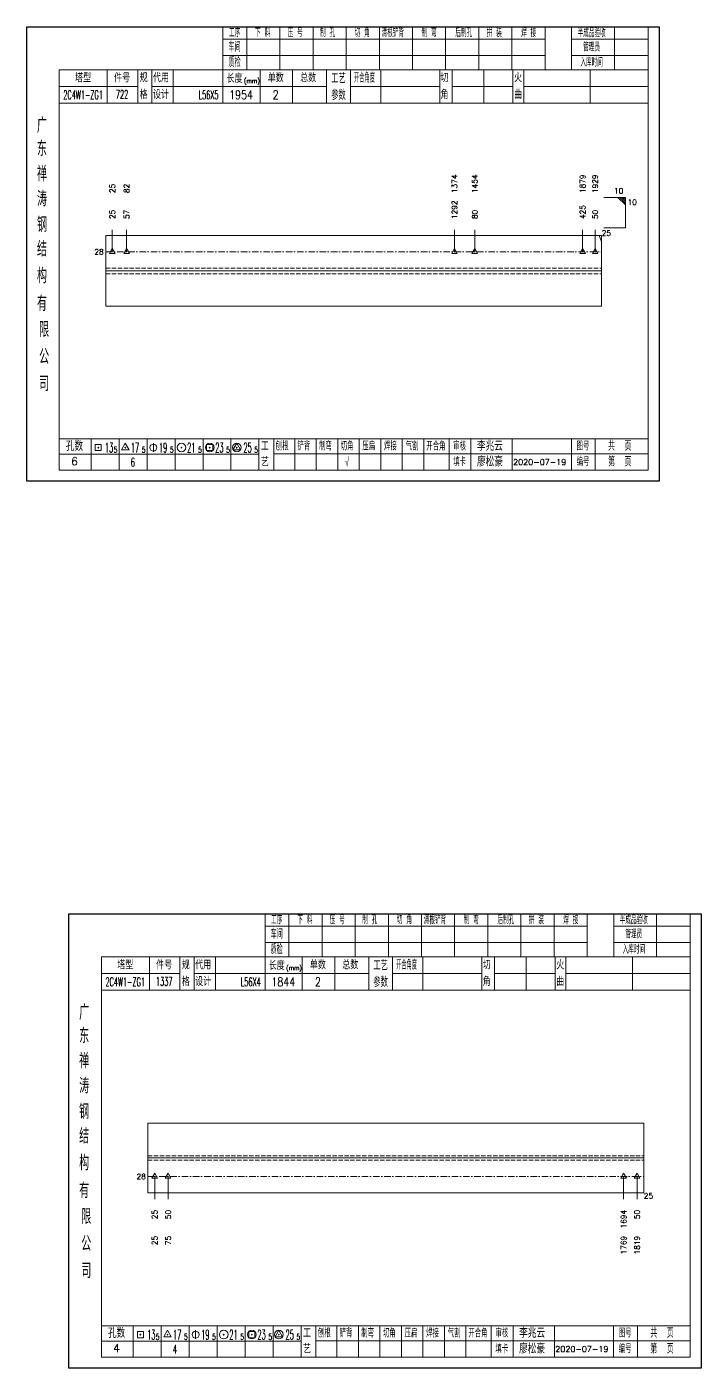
# Model space of a CAD drawing. Extents: x 154981 to 165753, y -86801 to -82885.
# Drawn here: x 162321 to 162632, y -83537 to -82917 of the extents above; entities that cross this region are included whole.
import ezdxf
from ezdxf.enums import TextEntityAlignment as Align

# ---------------------------------------------------------------- set-up
doc = ezdxf.new("R2010")
doc.units = 0
doc.header["$MEASUREMENT"] = 0
doc.linetypes.add('一点画线', pattern=[5.2, 3, -1, 0.2, -1])
doc.linetypes.add('虚线', pattern=[2.75, 2, -0.75])
doc.layers.get('0').update_dxf_attribs({"linetype": 'CONTINUOUS', "lineweight": 25})
for name, color, linetype, lineweight in [('1', 7, 'CONTINUOUS', 25), ('4', 7, 'CONTINUOUS', 25), ('5', 7, 'CONTINUOUS', 25)]:
    doc.layers.add(name, color=color, linetype=linetype, lineweight=lineweight)
doc.styles.get("Standard").update_dxf_attribs({"font": 'simplex.shx', "width": 0.7, "height": 3, "bigfont": 'gbhzfs.shx'})

# ---------------------------------------------------------------- blocks, each defined once
blk = doc.blocks.new('孔17.5')
at = {"layer": '5', "color": 7, "linetype": 'Continuous', "lineweight": 13}
for p, q in [((0, 1), (-0.866, -0.5)), ((-0.1, -0.1), (0.1, 0.1)), ((0.1, -0.1), (-0.1, 0.1)), ((0.866, -0.5), (0, 1)), ((-0.866, -0.5), (0.866, -0.5))]:
    blk.add_line(p, q, dxfattribs=at)
blk = doc.blocks.new('CTJGK')
at = {"color": 6, "linetype": 'Continuous'}
for p, q in [((0, 209.97), (292.13, 209.97)), ((0, 0), (0, 209.97)), ((292.13, 209.97), (292.13, 0)), ((292.13, 0), (0, 0))]:
    blk.add_line(p, q, dxfattribs=at)

msp = doc.modelspace()

# ---------------------------------------------------------------- linework, layer by layer
at = {"color": 7, "linetype": 'Continuous', "lineweight": 13}
for p, q in [((162597.21666, -82995.52383), (162587.21666, -82995.52383)), ((162593.71666, -82995.52383), (162597.21666, -82999.02383)), ((162594.59166, -82995.52383), (162597.21666, -82998.14883)), ((162595.46666, -82995.52383), (162597.21666, -82997.27383)), ((162596.34166, -82995.52383), (162597.21666, -82996.39883)), ((162597.21666, -83009.52383), (162597.21666, -82995.52383)), ((162597.21666, -83009.52383), (162587.21666, -83009.52383)), ((162360.08666, -83020.68455), (162360.08666, -83010.52383)), ((162366.70215, -83020.68455), (162366.70215, -83010.52383)), ((162518.20469, -83020.68455), (162518.20469, -83010.52383)), ((162527.58565, -83020.68455), (162527.58565, -83010.52383)), ((162577.42201, -83020.68455), (162577.42201, -83010.52383)), ((162583.21666, -83020.68455), (162583.21666, -83010.52383)), ((162586.21666, -83016.10228), (162585.04404, -83013.18455)), ((162379.67309, -83448.06526), (162379.67309, -83458.49383)), ((162385.88594, -83448.06526), (162385.88594, -83458.49383)), ((162596.37739, -83448.06526), (162596.37739, -83458.49383)), ((162602.59024, -83448.06526), (162602.59024, -83458.49383))]:
    msp.add_line(p, q, dxfattribs=at)
at = {"color": 7, "linetype": 'Continuous', "lineweight": 18}
for p, q in [((162357.08666, -83013.18455), (162357.08666, -83045.86312)), ((162357.08666, -83013.18455), (162586.21666, -83013.18455)), ((162586.21666, -83013.18455), (162586.21666, -83045.86312)), ((162357.08666, -83029.52383), (162586.21666, -83029.52383)), ((162376.56666, -83423.4224), (162376.56666, -83455.56526)), ((162376.56666, -83423.4224), (162605.69666, -83423.4224)), ((162605.69666, -83423.4224), (162605.69666, -83455.56526)), ((162376.56666, -83439.49383), (162605.69666, -83439.49383))]:
    msp.add_line(p, q, dxfattribs=at)
at = {"color": 1, "linetype": '一点画线', "lineweight": 13}
for p, q in [((162357.08666, -83020.68455), (162586.21666, -83020.68455)), ((162376.56666, -83448.06526), (162605.69666, -83448.06526))]:
    msp.add_line(p, q, dxfattribs=at)
at = {"color": 6, "linetype": '虚线', "lineweight": 18}
for p, q in [((162357.08666, -83028.18455), (162586.21666, -83028.18455)), ((162357.08666, -83030.86312), (162586.21666, -83030.86312)), ((162376.56666, -83438.4224), (162605.69666, -83438.4224)), ((162376.56666, -83440.56526), (162605.69666, -83440.56526))]:
    msp.add_line(p, q, dxfattribs=at)
at = {"layer": '1', "color": 7, "linetype": 'Continuous', "lineweight": 18}
for p, q in [((162357.08666, -83045.86312), (162586.21666, -83045.86312)), ((162376.56666, -83455.56526), (162605.69666, -83455.56526))]:
    msp.add_line(p, q, dxfattribs=at)
at = {"layer": '4', "color": 1, "linetype": 'Continuous', "lineweight": 18}
for p, q in [((162320.58666, -82916.69733), (162320.58666, -83126.66733)), ((162612.71666, -82916.69733), (162320.58666, -82916.69733)), ((162411.21666, -82916.69733), (162411.21666, -82936.53733)), ((162422.24666, -82916.69733), (162422.24666, -82936.55733)), ((162437.55666, -82916.69733), (162437.55666, -82936.55733)), ((162452.87666, -82916.69733), (162452.87666, -82936.55733)), ((162468.18666, -82916.69733), (162468.18666, -82936.55733)), ((162483.49666, -82916.69733), (162483.49666, -82936.55733)), ((162498.80666, -82916.69733), (162498.80666, -82936.55733)), ((162514.12666, -82916.69733), (162514.12666, -82936.55733)), ((162529.43666, -82916.69733), (162529.43666, -82936.55733)), ((162544.74666, -82916.69733), (162544.74666, -82936.55733)), ((162560.05666, -82916.69733), (162560.05666, -82936.53733)), ((162560.05666, -82916.69733), (162560.05666, -82936.55733)), ((162572.33666, -82916.69733), (162572.33666, -82936.55733)), ((162592.08666, -82916.69733), (162592.08666, -82936.55733)), ((162607.66666, -82916.69733), (162607.66666, -82936.55733)), ((162612.71666, -82946.49733), (162612.71666, -82916.69733)), ((162560.05666, -82922.42733), (162411.21666, -82922.42733)), ((162607.66666, -82922.42733), (162572.33666, -82922.42733)), ((162560.05666, -82929.90733), (162411.21666, -82929.90733)), ((162607.66666, -82929.90733), (162572.33666, -82929.90733)), ((162335.59666, -82936.55733), (162335.59666, -83121.61733)), ((162607.66666, -82936.55733), (162335.59666, -82936.55733)), ((162357.71666, -82936.54733), (162357.71666, -82951.96733)), ((162371.86666, -82951.96733), (162371.86666, -82936.55733)), ((162378.36666, -82951.96733), (162378.36666, -82936.55733)), ((162388.23666, -82936.55733), (162388.23666, -82951.96733)), ((162411.21666, -82936.53733), (162411.21666, -82951.96733)), ((162428.33666, -82936.55733), (162428.33666, -82951.96733)), ((162443.38666, -82936.55733), (162443.38666, -82951.96733)), ((162459.08666, -82936.55733), (162459.08666, -82951.96733)), ((162470.14666, -82936.55733), (162470.14666, -82951.96733)), ((162484.09666, -82936.55733), (162484.09666, -82951.96733)), ((162511.39666, -82936.55733), (162511.39666, -82951.96733)), ((162517.15666, -82936.55733), (162517.15666, -82951.96733)), ((162531.77666, -82936.55733), (162531.77666, -82951.96733)), ((162545.23666, -82936.55733), (162545.23666, -82951.96733)), ((162550.22666, -82936.55733), (162550.22666, -82951.96733)), ((162580.96666, -82936.55733), (162580.96666, -82951.96733)), ((162607.66666, -83121.61733), (162607.66666, -82936.55733)), ((162371.86666, -82944.31733), (162335.59666, -82944.31733)), ((162459.08666, -82944.26733), (162378.36666, -82944.26733)), ((162470.14666, -82944.26733), (162511.39666, -82944.26733)), ((162517.15666, -82944.26733), (162545.23666, -82944.26733)), ((162550.22666, -82944.26733), (162607.84666, -82944.26733)), ((162612.71666, -83126.66733), (162612.71666, -82946.49733)), ((162607.84666, -82951.96733), (162335.59666, -82951.96733)), ((162335.59666, -83107.08733), (162607.66666, -83107.08733)), ((162350.28666, -83107.08733), (162350.28666, -83121.61733)), ((162363.21666, -83121.61733), (162363.21666, -83107.08733)), ((162376.14666, -83107.08733), (162376.14666, -83121.61733)), ((162389.06666, -83121.61733), (162389.06666, -83107.08733)), ((162401.99666, -83107.08733), (162401.99666, -83121.61733)), ((162414.92666, -83121.61733), (162414.92666, -83107.08733)), ((162427.84666, -83121.61733), (162427.84666, -83107.08733)), ((162434.71666, -83121.61733), (162434.71666, -83107.08733)), ((162444.37666, -83121.61733), (162444.37666, -83107.08733)), ((162454.31666, -83121.61733), (162454.31666, -83107.08733)), ((162464.25666, -83121.61733), (162464.25666, -83107.08733)), ((162474.20666, -83121.61733), (162474.20666, -83107.08733)), ((162484.14666, -83121.61733), (162484.14666, -83107.08733)), ((162494.08666, -83121.61733), (162494.08666, -83107.08733)), ((162504.03666, -83121.61733), (162504.03666, -83107.08733)), ((162515.67666, -83121.61733), (162515.67666, -83107.08733)), ((162525.82666, -83121.61733), (162525.82666, -83107.08733)), ((162544.88666, -83121.61733), (162544.88666, -83107.08733)), ((162572.26666, -83121.61733), (162572.26666, -83107.08733)), ((162583.22666, -83121.61733), (162583.22666, -83107.08733)), ((162427.84666, -83114.21733), (162335.59666, -83114.21733)), ((162434.67666, -83114.05733), (162607.66666, -83114.05733)), ((162320.58666, -83126.66733), (162612.71666, -83126.66733)), ((162335.59666, -83121.61733), (162607.66666, -83121.61733)), ((162340.06666, -83326.66733), (162340.06666, -83536.63733)), ((162632.19666, -83326.66733), (162340.06666, -83326.66733)), ((162430.69666, -83326.66733), (162430.69666, -83346.50733)), ((162441.72666, -83326.66733), (162441.72666, -83346.52733)), ((162457.03666, -83326.66733), (162457.03666, -83346.52733)), ((162472.35666, -83326.66733), (162472.35666, -83346.52733)), ((162487.66666, -83326.66733), (162487.66666, -83346.52733)), ((162502.97666, -83326.66733), (162502.97666, -83346.52733)), ((162518.28666, -83326.66733), (162518.28666, -83346.52733)), ((162533.60666, -83326.66733), (162533.60666, -83346.52733)), ((162548.91666, -83326.66733), (162548.91666, -83346.52733)), ((162564.22666, -83326.66733), (162564.22666, -83346.52733)), ((162579.53666, -83326.66733), (162579.53666, -83346.50733)), ((162579.53666, -83326.66733), (162579.53666, -83346.52733)), ((162591.81666, -83326.66733), (162591.81666, -83346.52733)), ((162611.56666, -83326.66733), (162611.56666, -83346.52733)), ((162627.14666, -83326.66733), (162627.14666, -83346.52733)), ((162632.19666, -83356.46733), (162632.19666, -83326.66733)), ((162579.53666, -83332.39733), (162430.69666, -83332.39733)), ((162627.14666, -83332.39733), (162591.81666, -83332.39733)), ((162579.53666, -83339.87733), (162430.69666, -83339.87733)), ((162627.14666, -83339.87733), (162591.81666, -83339.87733)), ((162355.07666, -83346.52733), (162355.07666, -83531.58733)), ((162627.14666, -83346.52733), (162355.07666, -83346.52733)), ((162377.19666, -83346.51733), (162377.19666, -83361.93733)), ((162391.34666, -83361.93733), (162391.34666, -83346.52733)), ((162397.84666, -83361.93733), (162397.84666, -83346.52733)), ((162407.71666, -83346.52733), (162407.71666, -83361.93733)), ((162430.69666, -83346.50733), (162430.69666, -83361.93733)), ((162447.81666, -83346.52733), (162447.81666, -83361.93733)), ((162462.86666, -83346.52733), (162462.86666, -83361.93733)), ((162478.56666, -83346.52733), (162478.56666, -83361.93733)), ((162489.62666, -83346.52733), (162489.62666, -83361.93733)), ((162503.57666, -83346.52733), (162503.57666, -83361.93733)), ((162530.87666, -83346.52733), (162530.87666, -83361.93733)), ((162536.63666, -83346.52733), (162536.63666, -83361.93733)), ((162551.25666, -83346.52733), (162551.25666, -83361.93733)), ((162564.71666, -83346.52733), (162564.71666, -83361.93733)), ((162569.70666, -83346.52733), (162569.70666, -83361.93733)), ((162600.44666, -83346.52733), (162600.44666, -83361.93733)), ((162627.14666, -83531.58733), (162627.14666, -83346.52733)), ((162391.34666, -83354.28733), (162355.07666, -83354.28733)), ((162478.56666, -83354.23733), (162397.84666, -83354.23733)), ((162489.62666, -83354.23733), (162530.87666, -83354.23733)), ((162536.63666, -83354.23733), (162564.71666, -83354.23733)), ((162569.70666, -83354.23733), (162627.32666, -83354.23733)), ((162632.19666, -83536.63733), (162632.19666, -83356.46733)), ((162627.32666, -83361.93733), (162355.07666, -83361.93733)), ((162355.07666, -83517.05733), (162627.14666, -83517.05733)), ((162369.76666, -83517.05733), (162369.76666, -83531.58733)), ((162382.69666, -83531.58733), (162382.69666, -83517.05733)), ((162395.62666, -83517.05733), (162395.62666, -83531.58733)), ((162408.54666, -83531.58733), (162408.54666, -83517.05733)), ((162421.47666, -83517.05733), (162421.47666, -83531.58733)), ((162434.40666, -83531.58733), (162434.40666, -83517.05733)), ((162447.32666, -83531.58733), (162447.32666, -83517.05733)), ((162454.19666, -83531.58733), (162454.19666, -83517.05733)), ((162463.85666, -83531.58733), (162463.85666, -83517.05733)), ((162473.79666, -83531.58733), (162473.79666, -83517.05733)), ((162483.73666, -83531.58733), (162483.73666, -83517.05733)), ((162493.68666, -83531.58733), (162493.68666, -83517.05733)), ((162503.62666, -83531.58733), (162503.62666, -83517.05733)), ((162513.56666, -83531.58733), (162513.56666, -83517.05733)), ((162523.51666, -83531.58733), (162523.51666, -83517.05733)), ((162535.15666, -83531.58733), (162535.15666, -83517.05733)), ((162545.30666, -83531.58733), (162545.30666, -83517.05733)), ((162564.36666, -83531.58733), (162564.36666, -83517.05733)), ((162591.74666, -83531.58733), (162591.74666, -83517.05733)), ((162602.70666, -83531.58733), (162602.70666, -83517.05733)), ((162447.32666, -83524.18733), (162355.07666, -83524.18733)), ((162454.15666, -83524.02733), (162627.14666, -83524.02733)), ((162340.06666, -83536.63733), (162632.19666, -83536.63733)), ((162355.07666, -83531.58733), (162627.14666, -83531.58733))]:
    msp.add_line(p, q, dxfattribs=at)
at = {"layer": '4', "color": 7, "linetype": 'Continuous', "lineweight": 13}
for p, q in [((162352.17266, -83112.58133), (162352.17266, -83109.75333)), ((162352.17266, -83109.75333), (162355.00066, -83109.75333)), ((162355.00066, -83112.58133), (162352.17266, -83112.58133)), ((162353.38666, -83111.36733), (162353.78666, -83110.96733)), ((162353.78666, -83111.36733), (162353.38666, -83110.96733)), ((162355.00066, -83109.75333), (162355.00066, -83112.58133)), ((162366.08666, -83109.16733), (162364.35466, -83112.16733)), ((162364.35466, -83112.16733), (162367.81866, -83112.16733)), ((162365.88666, -83111.36733), (162366.28666, -83110.96733)), ((162366.28666, -83111.36733), (162365.88666, -83110.96733)), ((162367.81866, -83112.16733), (162366.08666, -83109.16733)), ((162379.08666, -83109.16733), (162379.08666, -83113.16733)), ((162391.88666, -83111.36733), (162392.28666, -83110.96733)), ((162392.28666, -83111.36733), (162391.88666, -83110.96733)), ((162403.67266, -83112.58133), (162403.67266, -83109.75333)), ((162403.67266, -83109.75333), (162406.50066, -83109.75333)), ((162406.50066, -83112.58133), (162403.67266, -83112.58133)), ((162404.88666, -83111.36733), (162405.28666, -83110.96733)), ((162405.28666, -83111.36733), (162404.88666, -83110.96733)), ((162406.50066, -83109.75333), (162406.50066, -83112.58133)), ((162417.58666, -83109.16733), (162415.85466, -83112.16733)), ((162415.85466, -83112.16733), (162419.31866, -83112.16733)), ((162417.38666, -83111.36733), (162417.78666, -83110.96733)), ((162417.78666, -83111.36733), (162417.38666, -83110.96733)), ((162419.31866, -83112.16733), (162417.58666, -83109.16733)), ((162371.65266, -83522.55133), (162371.65266, -83519.72333)), ((162371.65266, -83519.72333), (162374.48066, -83519.72333)), ((162374.48066, -83522.55133), (162371.65266, -83522.55133)), ((162372.86666, -83521.33733), (162373.26666, -83520.93733)), ((162373.26666, -83521.33733), (162372.86666, -83520.93733)), ((162374.48066, -83519.72333), (162374.48066, -83522.55133)), ((162385.56666, -83519.13733), (162383.83466, -83522.13733)), ((162383.83466, -83522.13733), (162387.29866, -83522.13733)), ((162385.36666, -83521.33733), (162385.76666, -83520.93733)), ((162385.76666, -83521.33733), (162385.36666, -83520.93733)), ((162387.29866, -83522.13733), (162385.56666, -83519.13733)), ((162398.56666, -83519.13733), (162398.56666, -83523.13733)), ((162411.36666, -83521.33733), (162411.76666, -83520.93733)), ((162411.76666, -83521.33733), (162411.36666, -83520.93733)), ((162423.15266, -83522.55133), (162423.15266, -83519.72333)), ((162423.15266, -83519.72333), (162425.98066, -83519.72333)), ((162425.98066, -83522.55133), (162423.15266, -83522.55133)), ((162424.36666, -83521.33733), (162424.76666, -83520.93733)), ((162424.76666, -83521.33733), (162424.36666, -83520.93733)), ((162425.98066, -83519.72333), (162425.98066, -83522.55133)), ((162437.06666, -83519.13733), (162435.33466, -83522.13733)), ((162435.33466, -83522.13733), (162438.79866, -83522.13733)), ((162436.86666, -83521.33733), (162437.26666, -83520.93733)), ((162437.26666, -83521.33733), (162436.86666, -83520.93733)), ((162438.79866, -83522.13733), (162437.06666, -83519.13733))]:
    msp.add_line(p, q, dxfattribs=at)
for centre, radius in [((162379.08666, -83111.16733), 1.6), ((162392.08666, -83111.16733), 2), ((162405.08666, -83111.16733), 2), ((162417.58666, -83111.16733), 2), ((162398.56666, -83521.13733), 1.6), ((162411.56666, -83521.13733), 2), ((162424.56666, -83521.13733), 2), ((162437.06666, -83521.13733), 2)]:
    msp.add_circle(centre, radius, dxfattribs=at)

# ---------------------------------------------------------------- block references
at = {"color": 0, "linetype": 'Continuous'}
for p in [(162320.58666, -83126.66733), (162340.06666, -83536.63733)]:
    msp.add_blockref('CTJGK', p, dxfattribs=at)
at = {"color": 4, "linetype": 'Continuous', "lineweight": 9, "xscale": 1.5, "yscale": 1.5, "zscale": 1.5}
for p in [(162360.08666, -83020.68455), (162366.70215, -83020.68455), (162518.20469, -83020.68455), (162527.58565, -83020.68455), (162577.42201, -83020.68455), (162583.21666, -83020.68455)]:
    msp.add_blockref('孔17.5', p, dxfattribs=at)
at = {"layer": '1', "color": 4, "linetype": 'Continuous', "lineweight": 9, "xscale": 1.5, "yscale": 1.5, "zscale": 1.5}
for p in [(162379.67309, -83448.06526), (162385.88594, -83448.06526), (162596.37739, -83448.06526), (162602.59024, -83448.06526)]:
    msp.add_blockref('孔17.5', p, dxfattribs=at)

# ---------------------------------------------------------------- texts
at = {"color": 7, "linetype": 'Continuous', "lineweight": 13}
for s, p in [('1374', (162518.20469, -82993.52383)), ('1454', (162527.58565, -82993.52383)), ('25', (162360.08666, -82993.52383)), ('82', (162366.70215, -82993.52383)), ('1879', (162577.42201, -82993.52383)), ('1929', (162583.21666, -82993.52383))]:
    msp.add_text(s, height=2.5, rotation=90, dxfattribs=at).set_placement(p, align=Align.MIDDLE_LEFT)
msp.add_text('10', height=2.5, dxfattribs=at).set_placement((162596.21666, -82994.52383), align=Align.BOTTOM_RIGHT)
at = {"color": 4, "linetype": 'Continuous', "lineweight": 9}
for s, p in [('1292', (162518.20469, -83005.52383)), ('25', (162360.08666, -83005.52383)), ('57', (162366.70215, -83005.52383)), ('80', (162527.58565, -83005.52383)), ('425', (162577.42201, -83005.52383)), ('50', (162583.21666, -83005.52383))]:
    msp.add_text(s, height=2.5, rotation=90, dxfattribs=at).set_placement(p, align=Align.MIDDLE_LEFT)
at = {"color": 7, "linetype": 'Continuous', "lineweight": 13}
msp.add_text('10', height=2.5, dxfattribs=at).set_placement((162598.21666, -82996.52383), align=Align.TOP_LEFT)
msp.add_text('25', height=2.5, dxfattribs=at).set_placement((162586.21666, -83012.02383), align=Align.MIDDLE_LEFT)
for p in [(162356.08666, -83020.68455), (162375.56666, -83448.06526)]:
    msp.add_text('28', height=2.5, dxfattribs=at).set_placement(p, align=Align.MIDDLE_RIGHT)
at = {"layer": '1', "color": 7, "linetype": 'Continuous', "lineweight": 13}
msp.add_text('25', height=2.5, dxfattribs=at).set_placement((162605.69666, -83456.99383), align=Align.MIDDLE_LEFT)
at = {"layer": '1', "color": 4, "linetype": 'Continuous', "lineweight": 9}
for s, p in [('25', (162379.67309, -83463.49383)), ('50', (162385.88594, -83463.49383)), ('1694', (162596.37739, -83463.49383)), ('50', (162602.59024, -83463.49383))]:
    msp.add_text(s, height=2.5, rotation=90, dxfattribs=at).set_placement(p, align=Align.MIDDLE_RIGHT)
at = {"layer": '1', "color": 7, "linetype": 'Continuous', "lineweight": 13}
for s, p in [('25', (162379.67309, -83475.49383)), ('75', (162385.88594, -83475.49383)), ('1769', (162596.37739, -83475.49383)), ('1819', (162602.59024, -83475.49383))]:
    msp.add_text(s, height=2.5, rotation=90, dxfattribs=at).set_placement(p, align=Align.MIDDLE_RIGHT)
at = {"layer": '4', "color": 1, "linetype": 'Continuous', "lineweight": 25}
for s, height, width, p in [('工序', 3.7, 0.7, (162416.58666, -82919.56733)), ('下 料', 3.7, 0.7, (162429.58666, -82919.56733)), ('压 号', 3.7, 0.7, (162444.58666, -82919.56733)), ('制 孔', 3.7, 0.7, (162459.58666, -82919.56733)), ('切 角', 3.7, 0.7, (162475.58666, -82919.56733)), ('清根铲背 ', 3.7, 0.7, (162490.58666, -82919.56733)), (' 制 弯', 3.7, 0.7, (162505.58666, -82919.56733)), (' 后制孔', 3.7, 0.7, (162521.58666, -82919.56733)), ('拼 装', 3.7, 0.7, (162536.58666, -82919.56733)), (' 焊 接', 3.7, 0.7, (162551.58666, -82919.56733)), ('半成品验收', 3.7, 0.7, (162581.58666, -82919.56733)), ('车间', 4, 0.7, (162416.58666, -82926.16733)), ('管理员', 3.7, 0.7, (162581.58666, -82926.16733)), ('质检', 4, 0.7, (162416.58666, -82933.22733)), ('入库时间', 3.7, 0.7, (162581.58666, -82933.22733)), ('(mm)', 2.24, 0.7, (162424.58666, -82941.66733)), ('工艺', 4.8, 0.7, (162464.58666, -82940.40733)), ('开合角度', 4, 0.6, (162476.58666, -82940.40733)), ('2C4W1-ZG1', 4, 0.5, (162346.58666, -82948.14733)), ('722', 4, 0.5, (162364.58666, -82947.89733)), ('L56X5', 4, 0.5, (162404.58666, -82948.16733)), ('1954', 4, 0.8, (162419.58666, -82948.11733)), ('2', 4, 0.8, (162435.58666, -82948.11733)), ('参数', 4.8, 0.7, (162464.58666, -82948.11733)), ('广', 6.96, 0.7, (162327.58666, -82962.19733)), ('东', 6.96, 0.7, (162327.58666, -82972.98733)), ('禅', 6.96, 0.7, (162327.58666, -82984.57733)), ('涛', 6.96, 0.7, (162327.58666, -82996.17733)), ('钢', 6.96, 0.7, (162327.58666, -83008.06733)), ('结', 6.96, 0.7, (162327.58666, -83019.37733)), ('构', 6.96, 0.7, (162327.58666, -83031.75733)), ('有', 6.96, 0.7, (162327.58666, -83044.56733)), ('限', 6.96, 0.7, (162328.58666, -83056.56733)), ('公', 6.96, 0.7, (162328.58666, -83069.10733)), ('司', 6.96, 0.7, (162328.58666, -83081.58733)), ('13', 4.47, 0.5, (162358.58666, -83111.16733)), ('17', 4.47, 0.5, (162370.58666, -83111.16733)), ('19', 4.47, 0.5, (162383.58666, -83111.16733)), ('21', 4.47, 0.5, (162396.58666, -83111.16733)), ('23', 4.47, 0.5, (162409.58666, -83111.16733)), ('25', 4.47, 0.5, (162422.58666, -83111.16733)), ('刨根', 3.7, 0.8, (162438.58666, -83110.56733)), ('铲背', 3.7, 0.8, (162448.58666, -83110.56733)), ('制弯', 3.7, 0.8, (162458.58666, -83110.56733)), ('切角', 3.7, 0.8, (162468.58666, -83110.56733)), ('压扁', 3.7, 0.8, (162478.58666, -83110.56733)), ('焊接', 3.7, 0.8, (162488.58666, -83110.56733)), ('气割', 3.7, 0.8, (162498.58666, -83110.56733)), ('开合角', 3.7, 0.8, (162509.58666, -83110.56733)), ('审核', 3.7, 0.8, (162520.58666, -83110.56733)), ('图号', 3.7, 0.8, (162577.58666, -83110.56733)), ('共  页', 4, 0.8, (162594.58666, -83110.56733)), ('5', 2.68, 0.6, (162361.58666, -83112.16733)), ('5', 2.68, 0.6, (162374.58666, -83112.16733)), ('5', 2.68, 0.6, (162387.58666, -83112.16733)), ('5', 2.68, 0.6, (162400.58666, -83112.16733)), ('5', 2.68, 0.6, (162413.58666, -83112.16733)), ('5', 2.68, 0.6, (162426.58666, -83112.16733)), ('√', 4, 0.6, (162468.58666, -83117.83733)), ('6', 4, 0.5, (162369.58666, -83117.91733)), ('填卡', 3.7, 0.8, (162520.58666, -83117.83733)), ('编号', 3.7, 0.8, (162577.58666, -83117.83733)), ('第  页', 4, 0.8, (162594.58666, -83117.83733)), ('工序', 3.7, 0.7, (162436.06666, -83329.53733)), ('下 料', 3.7, 0.7, (162449.06666, -83329.53733)), ('压 号', 3.7, 0.7, (162464.06666, -83329.53733)), ('制 孔', 3.7, 0.7, (162479.06666, -83329.53733)), ('切 角', 3.7, 0.7, (162495.06666, -83329.53733)), ('清根铲背 ', 3.7, 0.7, (162510.06666, -83329.53733)), (' 制 弯', 3.7, 0.7, (162525.06666, -83329.53733)), (' 后制孔', 3.7, 0.7, (162541.06666, -83329.53733)), ('拼 装', 3.7, 0.7, (162556.06666, -83329.53733)), (' 焊 接', 3.7, 0.7, (162571.06666, -83329.53733)), ('半成品验收', 3.7, 0.7, (162601.06666, -83329.53733)), ('车间', 4, 0.7, (162436.06666, -83336.13733)), ('管理员', 3.7, 0.7, (162601.06666, -83336.13733)), ('质检', 4, 0.7, (162436.06666, -83343.19733)), ('入库时间', 3.7, 0.7, (162601.06666, -83343.19733)), ('(mm)', 2.24, 0.7, (162444.06666, -83351.63733)), ('工艺', 4.8, 0.7, (162484.06666, -83350.37733)), ('开合角度', 4, 0.6, (162496.06666, -83350.37733)), ('2C4W1-ZG1', 4, 0.5, (162366.06666, -83358.11733)), ('1337', 4, 0.5, (162384.06666, -83357.86733)), ('L56X4', 4, 0.5, (162424.06666, -83358.13733)), ('1844', 4, 0.8, (162439.06666, -83358.08733)), ('2', 4, 0.8, (162455.06666, -83358.08733)), ('参数', 4.8, 0.7, (162484.06666, -83358.08733)), ('广', 6.96, 0.7, (162347.06666, -83372.16733)), ('东', 6.96, 0.7, (162347.06666, -83382.95733)), ('禅', 6.96, 0.7, (162347.06666, -83394.54733)), ('涛', 6.96, 0.7, (162347.06666, -83406.14733)), ('钢', 6.96, 0.7, (162347.06666, -83418.03733)), ('结', 6.96, 0.7, (162347.06666, -83429.34733)), ('构', 6.96, 0.7, (162347.06666, -83441.72733)), ('有', 6.96, 0.7, (162347.06666, -83454.53733)), ('限', 6.96, 0.7, (162348.06666, -83466.53733)), ('公', 6.96, 0.7, (162348.06666, -83479.07733)), ('司', 6.96, 0.7, (162348.06666, -83491.55733)), ('刨根', 3.7, 0.8, (162458.06666, -83520.53733)), ('铲背', 3.7, 0.8, (162468.06666, -83520.53733)), ('制弯', 3.7, 0.8, (162478.06666, -83520.53733)), ('切角', 3.7, 0.8, (162488.06666, -83520.53733)), ('焊接', 3.7, 0.8, (162508.06666, -83520.53733)), ('气割', 3.7, 0.8, (162518.06666, -83520.53733)), ('开合角', 3.7, 0.8, (162529.06666, -83520.53733)), ('审核', 3.7, 0.8, (162540.06666, -83520.53733)), ('共  页', 4, 0.8, (162614.06666, -83520.53733)), ('13', 4.47, 0.5, (162378.06666, -83521.13733)), ('5', 2.68, 0.6, (162381.06666, -83522.13733)), ('17', 4.47, 0.5, (162390.06666, -83521.13733)), ('5', 2.68, 0.6, (162394.06666, -83522.13733)), ('19', 4.47, 0.5, (162403.06666, -83521.13733)), ('5', 2.68, 0.6, (162407.06666, -83522.13733)), ('21', 4.47, 0.5, (162416.06666, -83521.13733)), ('5', 2.68, 0.6, (162420.06666, -83522.13733)), ('23', 4.47, 0.5, (162429.06666, -83521.13733)), ('5', 2.68, 0.6, (162433.06666, -83522.13733)), ('25', 4.47, 0.5, (162442.06666, -83521.13733)), ('5', 2.68, 0.6, (162446.06666, -83522.13733)), ('压扁', 3.7, 0.8, (162498.06666, -83520.53733)), ('图号', 3.7, 0.8, (162597.06666, -83520.53733)), ('4', 4, 0.5, (162389.06666, -83527.88733)), ('填卡', 3.7, 0.8, (162540.06666, -83527.80733)), ('编号', 3.7, 0.8, (162597.06666, -83527.80733)), ('第  页', 4, 0.8, (162614.06666, -83527.80733))]:
    msp.add_text(s, height=height, dxfattribs=dict(at, width=width)).set_placement(p, align=Align.MIDDLE_CENTER)
for s, height, p in [('塔型', 3.7, (162346.58666, -82940.43733)), ('件号', 3.7, (162364.58666, -82940.43733)), ('规', 3.7, (162374.58666, -82940.40733)), ('代用', 3.7, (162382.58666, -82940.40733)), ('长度', 3.7, (162416.58666, -82940.66733)), ('单数', 3.7, (162435.58666, -82940.40733)), ('总数', 3.7, (162450.58666, -82940.40733)), ('切', 3.7, (162513.58666, -82940.40733)), ('火', 3.7, (162547.58666, -82940.40733)), ('格', 3.7, (162374.58666, -82948.11733)), ('设计', 3.7, (162382.58666, -82948.11733)), ('角', 3.7, (162513.58666, -82948.11733)), ('曲', 3.7, (162547.58666, -82948.11733)), ('孔数', 4, (162342.58666, -83110.64733)), ('工', 3.7, (162430.58666, -83110.56733)), ('李兆云', 4, (162534.58666, -83110.56733)), ('6', 3.7, (162342.58666, -83117.47733)), ('艺', 3.7, (162430.58666, -83117.91733)), ('廖松豪', 4, (162534.58666, -83117.83733)), ('2020-07-19', 2.7, (162557.58666, -83117.83733)), ('塔型', 3.7, (162366.06666, -83350.40733)), ('件号', 3.7, (162384.06666, -83350.40733)), ('规', 3.7, (162394.06666, -83350.37733)), ('代用', 3.7, (162402.06666, -83350.37733)), ('长度', 3.7, (162436.06666, -83350.63733)), ('单数', 3.7, (162455.06666, -83350.37733)), ('总数', 3.7, (162470.06666, -83350.37733)), ('切', 3.7, (162533.06666, -83350.37733)), ('火', 3.7, (162567.06666, -83350.37733)), ('格', 3.7, (162394.06666, -83358.08733)), ('设计', 3.7, (162402.06666, -83358.08733)), ('角', 3.7, (162533.06666, -83358.08733)), ('曲', 3.7, (162567.06666, -83358.08733)), ('孔数', 4, (162362.06666, -83520.61733)), ('李兆云', 4, (162554.06666, -83520.53733)), ('工', 3.7, (162450.06666, -83520.53733)), ('4', 3.7, (162362.06666, -83527.44733)), ('艺', 3.7, (162450.06666, -83527.88733)), ('廖松豪', 4, (162554.06666, -83527.80733)), ('2020-07-19', 2.7, (162577.06666, -83527.80733))]:
    msp.add_text(s, height=height, dxfattribs=at).set_placement(p, align=Align.MIDDLE_CENTER)

doc.saveas('drawing.dxf')
